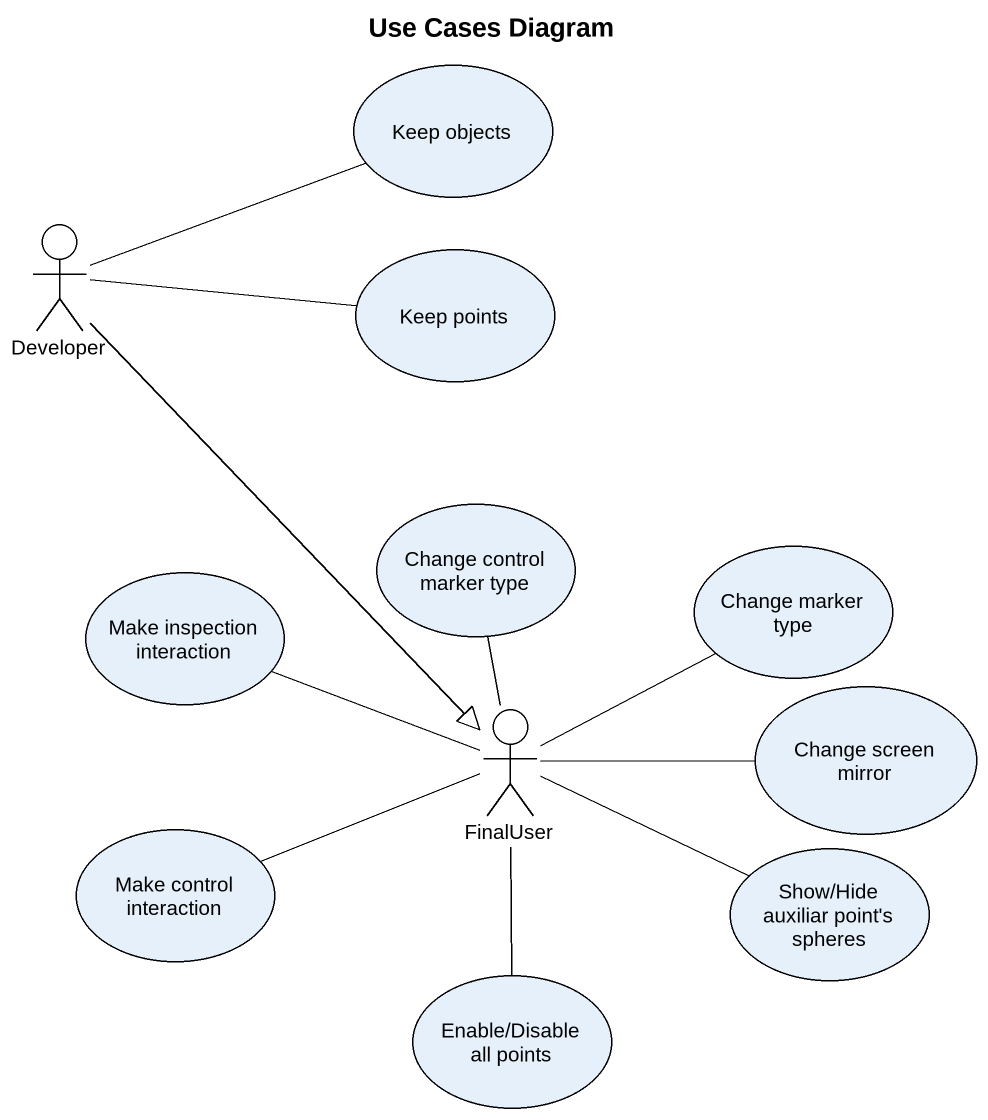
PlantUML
@startuml
title Use Cases Diagram
usecase "Keep objects" as Keep_objects
actor Developer
usecase "Keep points" as Keep_points
usecase "Change control marker type" as Change_control_marker_type
usecase "Change marker type" as Change_marker_type
usecase "Make inspection interaction" as Make_inspection_interaction
actor FinalUser
usecase "Change screen mirror" as Change_screen_mirror
usecase "Make control interaction" as Make_control_interaction
usecase "Show/Hide auxiliar point's spheres" as Show_Hide_auxiliar_point_s
usecase "Enable/Disable all points" as Enable_Disable_all_points
Developer -right- Keep_objects
Developer -right- Keep_points
Developer --|> FinalUser
FinalUser -up- Change_control_marker_type
FinalUser -up- Change_marker_type
FinalUser -left- Make_inspection_interaction
FinalUser -left- Make_control_interaction
FinalUser -right- Show_Hide_auxiliar_point_s
FinalUser -- Enable_Disable_all_points
Change_screen_mirror -left- FinalUser
@enduml
